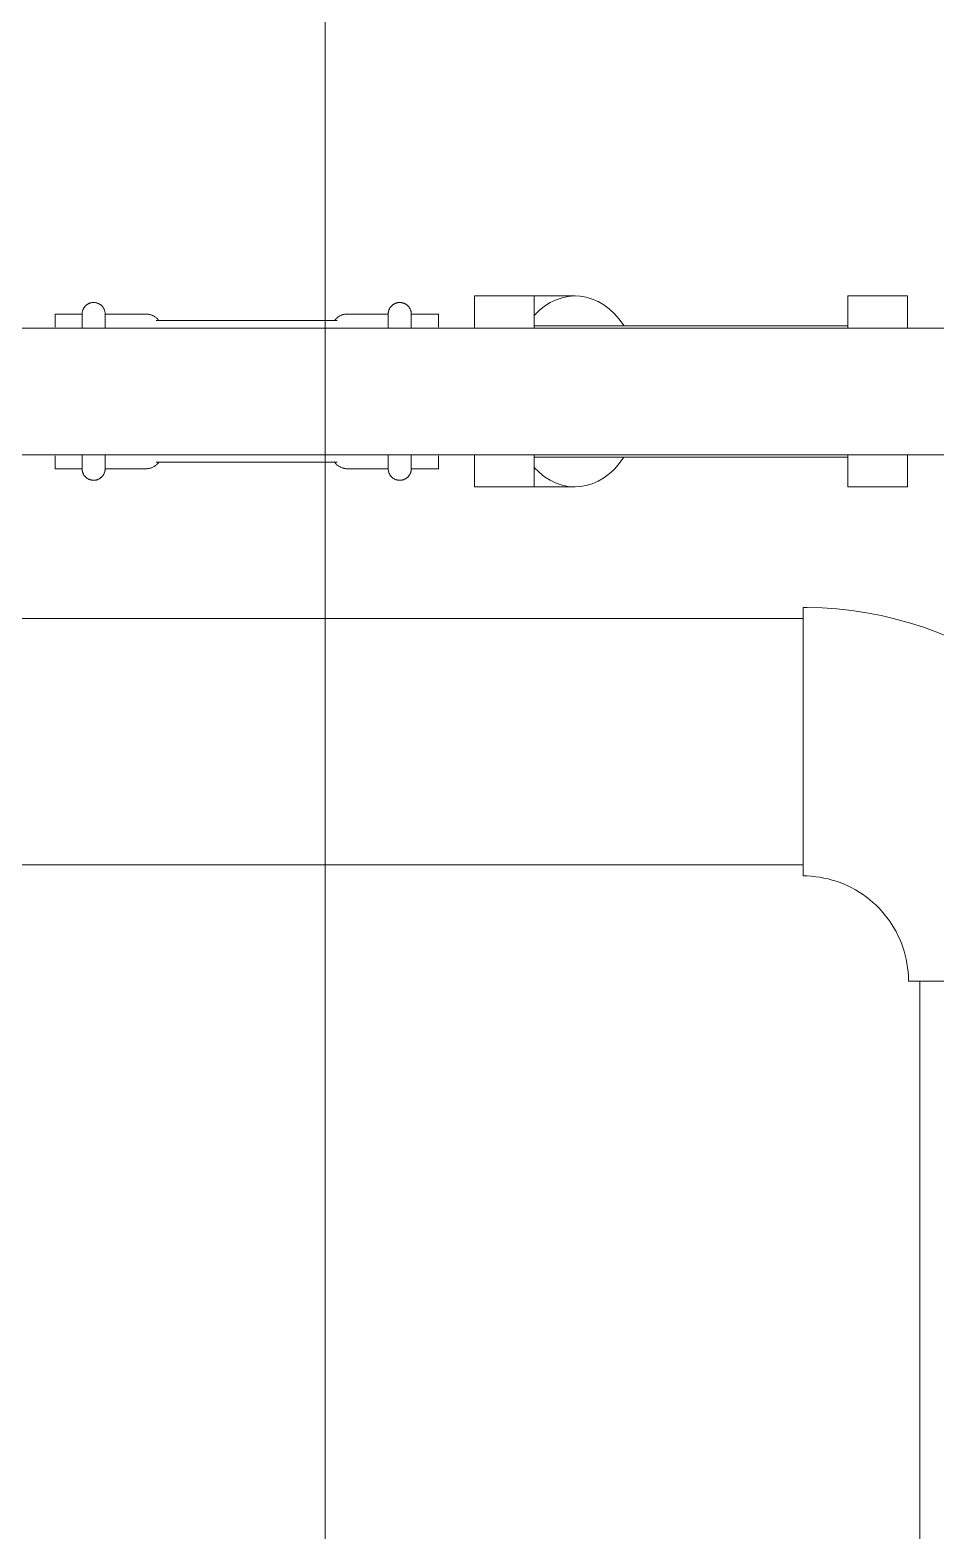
# Model space of a CAD drawing. Header units: inches. Extents: x -3299 to -2222, y -94 to 482.
# Drawn here: x -2445.94 to -2430.77, y 304.25 to 329.4 of the extents above; entities that cross this region are included whole.
import ezdxf

# ---------------------------------------------------------------- set-up
doc = ezdxf.new("R2010")
doc.units = ezdxf.units.IN
doc.header["$MEASUREMENT"] = 0
doc.layers.add('P-PIPE', color=3, linetype='Continuous', lineweight=9)
doc.layers.add('S-GRID', color=1, linetype='Continuous', lineweight=9)

# ---------------------------------------------------------------- blocks, each defined once
blk = doc.blocks.new('Y Strainer - 0_25-4 Inch - Threaded - 2_-1369353-PLG_ ROOF LEVEL')
at = {"layer": 'P-PIPE'}
for p, q in [((-2437.5, 286.944), (-2438.5, 286.944)), ((-2436.816, 286.944), (-2437.5, 286.944)), ((-2431.25, 286.944), (-2432.25, 286.944)), ((-2432.25, 286.444), (-2437.5, 286.444)), ((-2432.75, 286.444), (-2433.173, 286.444)), ((-2437.5, 284.244), (-2432.25, 284.244)), ((-2433.173, 284.244), (-2432.75, 284.244)), ((-2438.5, 283.744), (-2437.5, 283.744)), ((-2437.5, 283.744), (-2436.816, 283.744)), ((-2432.25, 283.744), (-2431.25, 283.744))]:
    blk.add_line(p, q, dxfattribs=at)
for centre, ratio, start_param, end_param in [((-2436.816, 285.344), 0.707108, 5.473003, 6.939139), ((-2438.5, 285.344), 0.000002, 0, 0.840205), ((-2437.5, 285.344), 0.000002, 0, 0.840205), ((-2432.25, 285.344), 0.000002, 0, 0.840205), ((-2431.25, 285.344), 0.000002, 0, 0.840205), ((-2438.5, 285.344), 0.000002, 2.301388, 3.141593), ((-2436.816, 285.344), 0.707108, 2.485639, 3.951775), ((-2437.5, 285.344), 0.000002, 2.301388, 3.141593), ((-2432.25, 285.344), 0.000002, 2.301388, 3.141593), ((-2431.25, 285.344), 0.000002, 2.301388, 3.141593)]:
    blk.add_ellipse(centre, major_axis=(0, 1.6), ratio=ratio, start_param=start_param, end_param=end_param, dxfattribs=at)
blk = doc.blocks.new('Elbow - Welded - Generic - Standard-V39-PLG_ ROOF LEVEL')
at = {"layer": 'P-PIPE'}
for p, q in [((-2.25, 4.016), (2.25, 4.016)), ((-4.016, -2.25), (-4.016, 2.25))]:
    blk.add_line(p, q, dxfattribs=at)
at = {"layer": 'P-PIPE', "flags": 128}
for points in [[(-4.016, -2.25), (-3.765, -2.245), (-3.515, -2.23), (-3.266, -2.205), (-3.018, -2.17), (-2.771, -2.125), (-2.526, -2.07), (-2.284, -2.006), (-2.045, -1.932), (-1.808, -1.848), (-1.576, -1.755), (-1.347, -1.653), (-1.122, -1.542), (-0.902, -1.422), (-0.687, -1.293), (-0.478, -1.156), (-0.274, -1.01), (-0.076, -0.856), (0.116, -0.695), (0.301, -0.526), (0.479, -0.35), (0.65, -0.166), (0.814, 0.024), (0.969, 0.22), (1.117, 0.422), (1.257, 0.63), (1.388, 0.844), (1.51, 1.063), (1.624, 1.286), (1.729, 1.514), (1.824, 1.745), (1.91, 1.981), (1.987, 2.219), (2.054, 2.461), (2.111, 2.705), (2.159, 2.951), (2.196, 3.199), (2.224, 3.448), (2.242, 3.698), (2.25, 3.948), (2.25, 4.016)], [(-2.25, 4.016), (-2.251, 3.945), (-2.256, 3.875), (-2.263, 3.804), (-2.273, 3.734), (-2.285, 3.665), (-2.301, 3.596), (-2.319, 3.528), (-2.34, 3.46), (-2.363, 3.394), (-2.389, 3.328), (-2.418, 3.264), (-2.45, 3.2), (-2.483, 3.138), (-2.52, 3.078), (-2.558, 3.019), (-2.599, 2.961), (-2.643, 2.905), (-2.688, 2.851), (-2.736, 2.799), (-2.786, 2.749), (-2.837, 2.701), (-2.891, 2.655), (-2.946, 2.611), (-3.003, 2.569), (-3.062, 2.53), (-3.122, 2.493), (-3.184, 2.458), (-3.246, 2.426), (-3.311, 2.397), (-3.376, 2.37), (-3.442, 2.346), (-3.509, 2.324), (-3.578, 2.305), (-3.646, 2.289), (-3.716, 2.276), (-3.785, 2.265), (-3.856, 2.257), (-3.926, 2.252), (-3.997, 2.25), (-4.016, 2.25)]]:
    blk.add_lwpolyline(points, dxfattribs=at)

msp = doc.modelspace()

# ---------------------------------------------------------------- linework, layer by layer
at = {"layer": 'P-PIPE'}
for p, q in [((-2445.069, 324.641), (-2445.523, 324.641)), ((-2445.523, 324.641), (-2445.523, 324.421)), ((-2445.069, 324.421), (-2445.069, 324.641)), ((-2444.002, 324.641), (-2444.683, 324.641)), ((-2444.683, 324.421), (-2444.683, 324.641)), ((-2440.797, 324.532), (-2443.829, 324.532)), ((-2439.943, 324.641), (-2440.624, 324.641)), ((-2439.943, 324.641), (-2439.943, 324.421)), ((-2439.103, 324.641), (-2439.557, 324.641)), ((-2439.557, 324.641), (-2439.557, 324.421)), ((-2439.103, 324.421), (-2439.103, 324.641)), ((-2417.442, 324.406), (-2451.501, 324.406)), ((-2451.501, 322.282), (-2417.442, 322.282)), ((-2445.523, 322.267), (-2445.523, 322.048)), ((-2445.069, 322.048), (-2445.069, 322.267)), ((-2444.683, 322.048), (-2444.683, 322.267)), ((-2439.943, 322.267), (-2439.943, 322.048)), ((-2439.557, 322.267), (-2439.557, 322.048)), ((-2439.103, 322.048), (-2439.103, 322.267)), ((-2445.523, 322.048), (-2445.069, 322.048)), ((-2444.683, 322.048), (-2444.002, 322.048)), ((-2443.83, 322.157), (-2440.798, 322.157)), ((-2440.624, 322.048), (-2439.943, 322.048)), ((-2439.557, 322.048), (-2439.103, 322.048)), ((-2432.998, 319.538), (-2468.055, 319.538)), ((-2468.055, 315.413), (-2432.998, 315.413)), ((-2431.045, 313.46), (-2431.045, 238.923))]:
    msp.add_line(p, q, dxfattribs=at)
at = {"layer": 'P-PIPE', "flags": 128}
for points in [[(-2445.069, 324.641), (-2445.069, 324.649), (-2445.069, 324.656), (-2445.068, 324.664), (-2445.067, 324.672), (-2445.066, 324.679), (-2445.064, 324.687), (-2445.062, 324.694), (-2445.06, 324.702), (-2445.057, 324.709), (-2445.054, 324.716), (-2445.051, 324.723), (-2445.048, 324.73), (-2445.044, 324.737), (-2445.04, 324.743), (-2445.036, 324.75), (-2445.031, 324.756), (-2445.026, 324.762), (-2445.022, 324.768), (-2445.016, 324.774), (-2445.011, 324.779), (-2445.005, 324.785), (-2444.999, 324.79), (-2444.993, 324.794), (-2444.987, 324.799), (-2444.981, 324.803), (-2444.974, 324.807), (-2444.967, 324.811), (-2444.96, 324.815), (-2444.953, 324.818), (-2444.946, 324.821), (-2444.939, 324.823), (-2444.932, 324.826), (-2444.924, 324.828), (-2444.917, 324.83), (-2444.909, 324.831), (-2444.902, 324.832), (-2444.894, 324.833), (-2444.886, 324.834), (-2444.878, 324.834), (-2444.871, 324.834), (-2444.863, 324.833), (-2444.855, 324.833), (-2444.848, 324.832), (-2444.84, 324.83), (-2444.833, 324.829), (-2444.825, 324.827), (-2444.818, 324.825), (-2444.81, 324.822), (-2444.803, 324.819), (-2444.796, 324.816), (-2444.789, 324.813), (-2444.782, 324.809), (-2444.776, 324.805), (-2444.769, 324.801), (-2444.763, 324.797), (-2444.757, 324.792), (-2444.751, 324.787), (-2444.745, 324.782), (-2444.739, 324.777), (-2444.734, 324.771), (-2444.729, 324.765), (-2444.724, 324.759), (-2444.72, 324.753), (-2444.715, 324.747), (-2444.711, 324.74), (-2444.707, 324.734), (-2444.704, 324.727), (-2444.7, 324.72), (-2444.697, 324.713), (-2444.695, 324.705), (-2444.692, 324.698), (-2444.69, 324.691), (-2444.688, 324.683), (-2444.687, 324.676), (-2444.685, 324.668), (-2444.684, 324.66), (-2444.684, 324.653), (-2444.683, 324.645), (-2444.683, 324.641)], [(-2439.943, 324.641), (-2439.943, 324.649), (-2439.943, 324.656), (-2439.942, 324.664), (-2439.941, 324.672), (-2439.94, 324.679), (-2439.938, 324.687), (-2439.936, 324.694), (-2439.934, 324.702), (-2439.931, 324.709), (-2439.928, 324.716), (-2439.925, 324.723), (-2439.922, 324.73), (-2439.918, 324.737), (-2439.914, 324.743), (-2439.91, 324.75), (-2439.905, 324.756), (-2439.9, 324.762), (-2439.896, 324.768), (-2439.89, 324.774), (-2439.885, 324.779), (-2439.879, 324.785), (-2439.873, 324.79), (-2439.867, 324.794), (-2439.861, 324.799), (-2439.855, 324.803), (-2439.848, 324.807), (-2439.841, 324.811), (-2439.834, 324.815), (-2439.827, 324.818), (-2439.82, 324.821), (-2439.813, 324.823), (-2439.806, 324.826), (-2439.798, 324.828), (-2439.791, 324.83), (-2439.783, 324.831), (-2439.776, 324.832), (-2439.768, 324.833), (-2439.76, 324.834), (-2439.752, 324.834), (-2439.745, 324.834), (-2439.737, 324.833), (-2439.729, 324.833), (-2439.722, 324.832), (-2439.714, 324.83), (-2439.707, 324.829), (-2439.699, 324.827), (-2439.692, 324.825), (-2439.684, 324.822), (-2439.677, 324.819), (-2439.67, 324.816), (-2439.663, 324.813), (-2439.656, 324.809), (-2439.65, 324.805), (-2439.643, 324.801), (-2439.637, 324.797), (-2439.631, 324.792), (-2439.625, 324.787), (-2439.619, 324.782), (-2439.613, 324.777), (-2439.608, 324.771), (-2439.603, 324.765), (-2439.598, 324.759), (-2439.594, 324.753), (-2439.589, 324.747), (-2439.585, 324.74), (-2439.581, 324.734), (-2439.578, 324.727), (-2439.574, 324.72), (-2439.571, 324.713), (-2439.569, 324.705), (-2439.566, 324.698), (-2439.564, 324.691), (-2439.562, 324.683), (-2439.561, 324.676), (-2439.559, 324.668), (-2439.558, 324.66), (-2439.558, 324.653), (-2439.557, 324.645), (-2439.557, 324.641)], [(-2445.069, 324.6), (-2445.069, 324.612), (-2445.069, 324.622), (-2445.069, 324.63), (-2445.069, 324.635), (-2445.069, 324.639), (-2445.069, 324.641), (-2445.069, 324.641)], [(-2445.069, 324.641), (-2445.069, 324.64), (-2445.069, 324.637), (-2445.069, 324.631), (-2445.069, 324.624), (-2445.069, 324.615), (-2445.069, 324.604), (-2445.069, 324.59), (-2445.069, 324.575), (-2445.069, 324.558), (-2445.069, 324.538), (-2445.069, 324.517), (-2445.069, 324.494), (-2445.069, 324.469), (-2445.069, 324.443), (-2445.069, 324.414)], [(-2444.683, 324.406), (-2444.683, 324.435), (-2444.683, 324.462), (-2444.683, 324.488), (-2444.683, 324.511), (-2444.683, 324.533), (-2444.683, 324.553), (-2444.683, 324.571), (-2444.683, 324.586), (-2444.683, 324.6), (-2444.683, 324.612), (-2444.683, 324.622), (-2444.683, 324.63), (-2444.683, 324.635), (-2444.683, 324.639), (-2444.683, 324.641), (-2444.683, 324.641)], [(-2444.683, 324.641), (-2444.683, 324.64), (-2444.683, 324.637), (-2444.683, 324.631), (-2444.683, 324.624), (-2444.683, 324.615), (-2444.683, 324.604)], [(-2444.002, 324.641), (-2443.992, 324.641), (-2443.981, 324.64), (-2443.97, 324.639), (-2443.959, 324.637), (-2443.948, 324.635), (-2443.938, 324.633), (-2443.927, 324.63), (-2443.917, 324.627), (-2443.906, 324.623), (-2443.896, 324.619), (-2443.886, 324.615), (-2443.877, 324.61), (-2443.867, 324.605), (-2443.858, 324.599), (-2443.849, 324.593), (-2443.84, 324.587), (-2443.831, 324.58), (-2443.823, 324.573), (-2443.815, 324.566), (-2443.807, 324.558), (-2443.799, 324.55), (-2443.792, 324.542), (-2443.786, 324.533), (-2443.784, 324.532)], [(-2440.842, 324.532), (-2440.836, 324.54), (-2440.829, 324.549), (-2440.821, 324.557), (-2440.814, 324.564), (-2440.806, 324.572), (-2440.797, 324.579), (-2440.789, 324.586), (-2440.78, 324.592), (-2440.771, 324.598), (-2440.762, 324.604), (-2440.752, 324.609), (-2440.742, 324.614), (-2440.732, 324.619), (-2440.722, 324.623), (-2440.712, 324.626), (-2440.702, 324.63), (-2440.691, 324.633), (-2440.68, 324.635), (-2440.67, 324.637), (-2440.659, 324.639), (-2440.648, 324.64), (-2440.637, 324.64), (-2440.626, 324.641), (-2440.624, 324.641)], [(-2439.943, 324.6), (-2439.943, 324.612), (-2439.943, 324.622), (-2439.943, 324.63), (-2439.943, 324.635), (-2439.943, 324.639), (-2439.943, 324.641), (-2439.943, 324.641)], [(-2439.943, 324.641), (-2439.943, 324.64), (-2439.943, 324.637), (-2439.943, 324.631), (-2439.943, 324.624), (-2439.943, 324.615), (-2439.943, 324.604), (-2439.943, 324.59), (-2439.943, 324.575), (-2439.943, 324.558), (-2439.943, 324.538), (-2439.943, 324.517), (-2439.943, 324.494), (-2439.943, 324.469), (-2439.943, 324.443), (-2439.943, 324.414)], [(-2439.557, 324.406), (-2439.557, 324.435), (-2439.557, 324.462), (-2439.557, 324.488), (-2439.557, 324.511), (-2439.557, 324.533), (-2439.557, 324.553), (-2439.557, 324.571), (-2439.557, 324.586), (-2439.557, 324.6), (-2439.557, 324.612), (-2439.557, 324.622), (-2439.557, 324.63), (-2439.557, 324.635), (-2439.557, 324.639), (-2439.557, 324.641), (-2439.557, 324.641)], [(-2439.557, 324.641), (-2439.557, 324.64), (-2439.557, 324.637), (-2439.557, 324.631), (-2439.557, 324.624), (-2439.557, 324.615), (-2439.557, 324.604)], [(-2445.069, 322.282), (-2445.069, 322.253), (-2445.069, 322.226), (-2445.069, 322.201), (-2445.069, 322.177), (-2445.069, 322.156), (-2445.069, 322.136), (-2445.069, 322.118), (-2445.069, 322.102), (-2445.069, 322.088), (-2445.069, 322.076), (-2445.069, 322.067), (-2445.069, 322.059), (-2445.069, 322.053), (-2445.069, 322.049), (-2445.069, 322.048), (-2445.069, 322.048)], [(-2444.683, 322.048), (-2444.683, 322.049), (-2444.683, 322.052), (-2444.683, 322.057), (-2444.683, 322.064), (-2444.683, 322.074), (-2444.683, 322.085), (-2444.683, 322.098), (-2444.683, 322.114), (-2444.683, 322.131), (-2444.683, 322.15), (-2444.683, 322.171), (-2444.683, 322.194), (-2444.683, 322.219), (-2444.683, 322.246), (-2444.683, 322.274)], [(-2439.943, 322.282), (-2439.943, 322.253), (-2439.943, 322.226), (-2439.943, 322.201), (-2439.943, 322.177), (-2439.943, 322.156), (-2439.943, 322.136), (-2439.943, 322.118), (-2439.943, 322.102), (-2439.943, 322.088), (-2439.943, 322.076), (-2439.943, 322.067), (-2439.943, 322.059), (-2439.943, 322.053), (-2439.943, 322.049), (-2439.943, 322.048), (-2439.943, 322.048)], [(-2439.557, 322.048), (-2439.557, 322.049), (-2439.557, 322.052), (-2439.557, 322.057), (-2439.557, 322.064), (-2439.557, 322.074), (-2439.557, 322.085), (-2439.557, 322.098), (-2439.557, 322.114), (-2439.557, 322.131), (-2439.557, 322.15), (-2439.557, 322.171), (-2439.557, 322.194), (-2439.557, 322.219), (-2439.557, 322.246), (-2439.557, 322.274)], [(-2445.069, 322.048), (-2445.069, 322.049), (-2445.069, 322.052), (-2445.069, 322.057), (-2445.069, 322.064), (-2445.069, 322.074), (-2445.069, 322.085)], [(-2444.683, 322.048), (-2444.684, 322.04), (-2444.684, 322.032), (-2444.685, 322.025), (-2444.686, 322.017), (-2444.687, 322.009), (-2444.689, 322.002), (-2444.691, 321.994), (-2444.693, 321.987), (-2444.696, 321.98), (-2444.699, 321.973), (-2444.702, 321.966), (-2444.705, 321.959), (-2444.709, 321.952), (-2444.713, 321.945), (-2444.717, 321.939), (-2444.722, 321.933), (-2444.726, 321.926), (-2444.731, 321.921), (-2444.737, 321.915), (-2444.742, 321.909), (-2444.748, 321.904), (-2444.753, 321.899), (-2444.759, 321.894), (-2444.766, 321.89), (-2444.772, 321.885), (-2444.779, 321.881), (-2444.785, 321.878), (-2444.792, 321.874), (-2444.799, 321.871), (-2444.806, 321.868), (-2444.814, 321.865), (-2444.821, 321.863), (-2444.829, 321.861), (-2444.836, 321.859), (-2444.844, 321.858), (-2444.851, 321.856), (-2444.859, 321.856), (-2444.867, 321.855), (-2444.874, 321.855), (-2444.882, 321.855), (-2444.89, 321.855), (-2444.897, 321.856), (-2444.905, 321.857), (-2444.913, 321.858), (-2444.92, 321.86), (-2444.928, 321.862), (-2444.935, 321.864), (-2444.942, 321.866), (-2444.95, 321.869), (-2444.957, 321.872), (-2444.964, 321.876), (-2444.97, 321.879), (-2444.977, 321.883), (-2444.984, 321.887), (-2444.99, 321.892), (-2444.996, 321.896), (-2445.002, 321.901), (-2445.008, 321.906), (-2445.013, 321.912), (-2445.019, 321.917), (-2445.024, 321.923), (-2445.029, 321.929), (-2445.033, 321.935), (-2445.038, 321.942), (-2445.042, 321.948), (-2445.046, 321.955), (-2445.049, 321.962), (-2445.053, 321.969), (-2445.056, 321.976), (-2445.058, 321.983), (-2445.061, 321.99), (-2445.063, 321.998), (-2445.065, 322.005), (-2445.066, 322.013), (-2445.067, 322.021), (-2445.068, 322.028), (-2445.069, 322.036), (-2445.069, 322.044), (-2445.069, 322.048)], [(-2444.683, 322.088), (-2444.683, 322.076), (-2444.683, 322.067), (-2444.683, 322.059), (-2444.683, 322.053), (-2444.683, 322.049), (-2444.683, 322.048), (-2444.683, 322.048)], [(-2443.784, 322.157), (-2443.791, 322.148), (-2443.798, 322.14), (-2443.806, 322.132), (-2443.813, 322.124), (-2443.821, 322.117), (-2443.83, 322.11), (-2443.838, 322.103), (-2443.847, 322.097), (-2443.856, 322.09), (-2443.865, 322.085), (-2443.875, 322.08), (-2443.885, 322.075), (-2443.894, 322.07), (-2443.905, 322.066), (-2443.915, 322.062), (-2443.925, 322.059), (-2443.936, 322.056), (-2443.946, 322.054), (-2443.957, 322.052), (-2443.968, 322.05), (-2443.979, 322.049), (-2443.99, 322.048), (-2444, 322.048), (-2444.002, 322.048)], [(-2440.624, 322.048), (-2440.635, 322.048), (-2440.646, 322.049), (-2440.657, 322.05), (-2440.668, 322.051), (-2440.679, 322.053), (-2440.689, 322.056), (-2440.7, 322.058), (-2440.71, 322.062), (-2440.72, 322.065), (-2440.731, 322.069), (-2440.74, 322.074), (-2440.75, 322.079), (-2440.76, 322.084), (-2440.769, 322.089), (-2440.778, 322.095), (-2440.787, 322.102), (-2440.796, 322.108), (-2440.804, 322.115), (-2440.812, 322.123), (-2440.82, 322.13), (-2440.827, 322.138), (-2440.834, 322.147), (-2440.841, 322.155), (-2440.842, 322.157)], [(-2439.943, 322.048), (-2439.943, 322.049), (-2439.943, 322.052), (-2439.943, 322.057), (-2439.943, 322.064), (-2439.943, 322.074), (-2439.943, 322.085)], [(-2439.557, 322.048), (-2439.558, 322.04), (-2439.558, 322.032), (-2439.559, 322.025), (-2439.56, 322.017), (-2439.561, 322.009), (-2439.563, 322.002), (-2439.565, 321.994), (-2439.567, 321.987), (-2439.57, 321.98), (-2439.573, 321.973), (-2439.576, 321.966), (-2439.579, 321.959), (-2439.583, 321.952), (-2439.587, 321.945), (-2439.591, 321.939), (-2439.596, 321.933), (-2439.6, 321.926), (-2439.605, 321.921), (-2439.611, 321.915), (-2439.616, 321.909), (-2439.622, 321.904), (-2439.627, 321.899), (-2439.633, 321.894), (-2439.64, 321.89), (-2439.646, 321.885), (-2439.653, 321.881), (-2439.659, 321.878), (-2439.666, 321.874), (-2439.673, 321.871), (-2439.68, 321.868), (-2439.688, 321.865), (-2439.695, 321.863), (-2439.703, 321.861), (-2439.71, 321.859), (-2439.718, 321.858), (-2439.725, 321.856), (-2439.733, 321.856), (-2439.741, 321.855), (-2439.748, 321.855), (-2439.756, 321.855), (-2439.764, 321.855), (-2439.771, 321.856), (-2439.779, 321.857), (-2439.787, 321.858), (-2439.794, 321.86), (-2439.802, 321.862), (-2439.809, 321.864), (-2439.816, 321.866), (-2439.824, 321.869), (-2439.831, 321.872), (-2439.838, 321.876), (-2439.844, 321.879), (-2439.851, 321.883), (-2439.858, 321.887), (-2439.864, 321.892), (-2439.87, 321.896), (-2439.876, 321.901), (-2439.882, 321.906), (-2439.887, 321.912), (-2439.893, 321.917), (-2439.898, 321.923), (-2439.903, 321.929), (-2439.907, 321.935), (-2439.912, 321.942), (-2439.916, 321.948), (-2439.92, 321.955), (-2439.923, 321.962), (-2439.927, 321.969), (-2439.93, 321.976), (-2439.932, 321.983), (-2439.935, 321.99), (-2439.937, 321.998), (-2439.939, 322.005), (-2439.94, 322.013), (-2439.941, 322.021), (-2439.942, 322.028), (-2439.943, 322.036), (-2439.943, 322.044), (-2439.943, 322.048)], [(-2439.557, 322.088), (-2439.557, 322.076), (-2439.557, 322.067), (-2439.557, 322.059), (-2439.557, 322.053), (-2439.557, 322.049), (-2439.557, 322.048), (-2439.557, 322.048)]]:
    msp.add_lwpolyline(points, dxfattribs=at)
at = {"layer": 'S-GRID'}
msp.add_line((-2441, 469.687), (-2441, -82.206), dxfattribs=at)

# ---------------------------------------------------------------- block references
at = {"layer": 'P-PIPE'}
msp.add_blockref('Y Strainer - 0_25-4 Inch - Threaded - 2_-1369353-PLG_ ROOF LEVEL', (0, 38), dxfattribs=at)
at = {"layer": 'P-PIPE', "rotation": 90}
msp.add_blockref('Elbow - Welded - Generic - Standard-V39-PLG_ ROOF LEVEL', (-2428.982, 317.476), dxfattribs=at)

doc.saveas('drawing.dxf')
